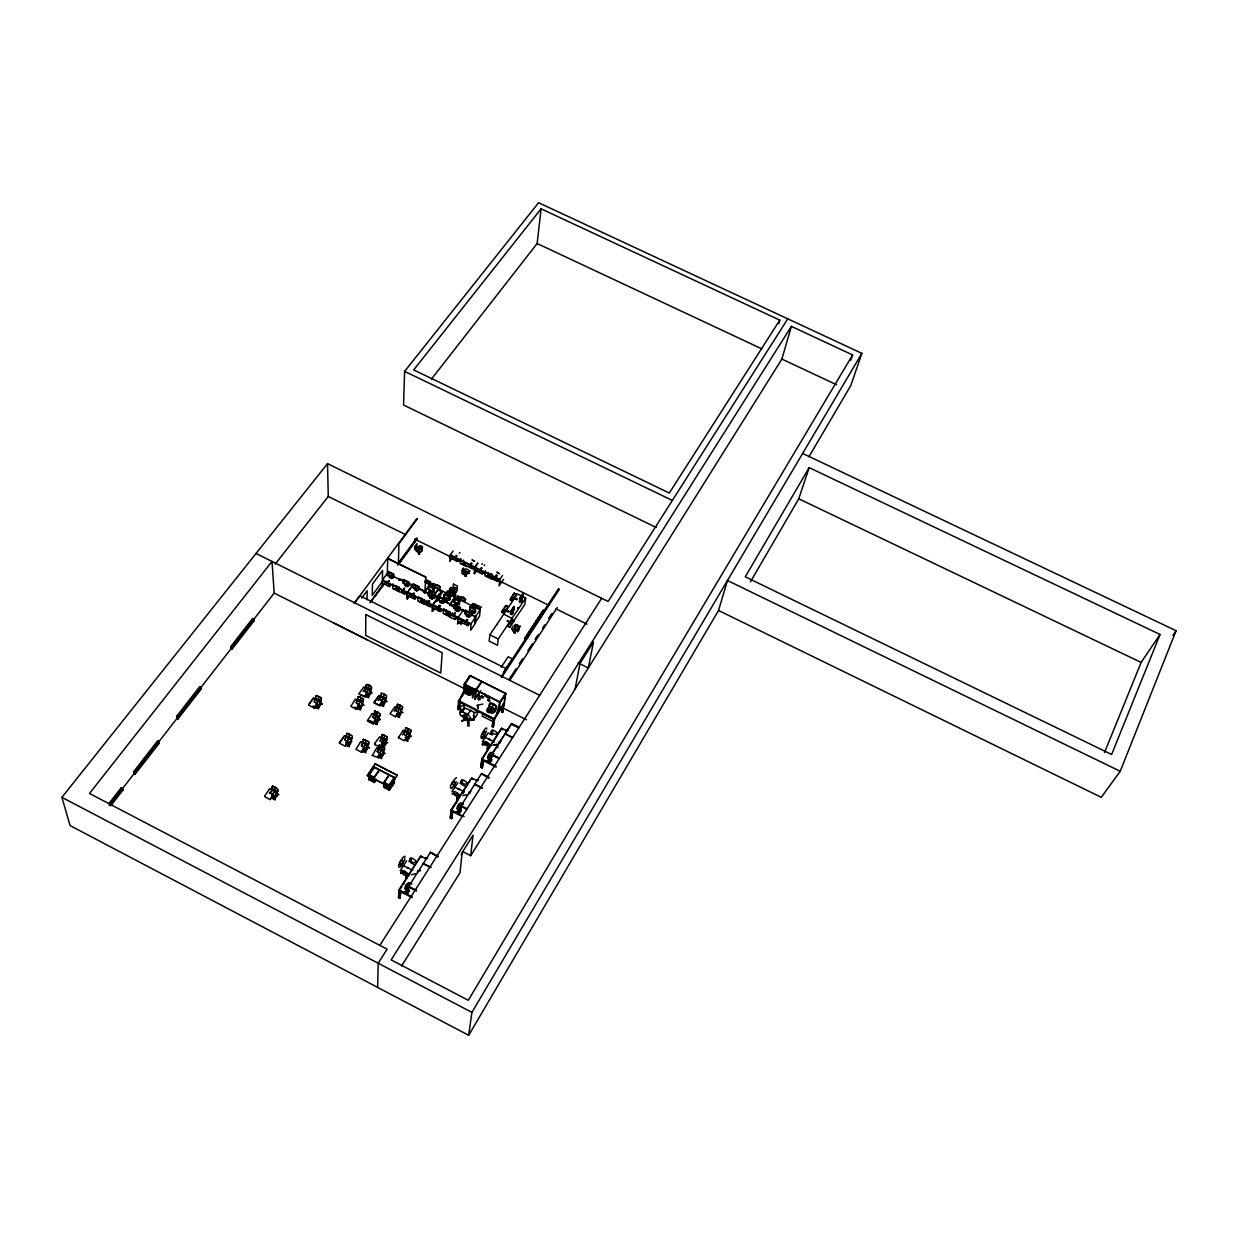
<?xml version="1.0" encoding="UTF-8"?>
<svg xmlns="http://www.w3.org/2000/svg" width="1238" height="1238" viewBox="0 0 1238 1238"><rect width="100%" height="100%" fill="white"/><g stroke="black" fill="none" stroke-linecap="round" stroke-linejoin="round"><path stroke-width="1.5" d="M359.639 709.498L363.105 704.623M360.258 701.791L357.473 705.629M360.707 710.086L355.043 707.161M364.158 705.165L361.419 703.695M429.199 583.717L430.437 581.922L429.199 583.717L425.918 582.092L429.199 583.593M365.458 744.456L363.585 747.148M365.906 752.859L361.604 750.615M367.052 599.656L367.113 590.743L361.697 598.093M367.547 639.969L334.074 623.163M366.881 749.826L363.554 748.077M397.352 775.158L389.568 786.95L367.346 775.576L375.222 763.861L397.352 775.39L375.222 763.861M368.32 689.581L366.479 692.181M368.754 697.783L364.529 695.648M432.449 585.419L433.687 583.732L440.248 587.044L439.01 588.777L432.449 585.419L433.687 583.732M368.924 776.288L368.878 779.692L374.371 782.509L376.352 779.584M369.172 779.847L369.218 776.025L374.139 778.547M365.164 695.06C368.707 699.099 368.692 696.236 371.106 692.413M372.174 692.955L369.357 691.531M439.01 588.777L440.248 587.044M374.155 777.263L374.077 782.354L376.073 779.429M374.371 782.509L374.449 777.418L379.447 770.082M376.692 716.229L374.835 718.876M376.801 723.425L379.509 719.03L376.058 723.951M377.435 722.512L374.139 720.779M380.561 719.618L377.853 718.133M406.497 873.285L405.755 877.99L406.404 874.198M381.335 750.274L379.462 752.998M381.784 758.693L378.905 757.176M383.316 698.247L381.49 700.863M383.424 705.366L382.666 706L383.424 705.366L380.143 703.71L383.424 705.412L386.101 701.064M383.765 706.511L380.933 705.026M405.755 877.819L407.256 874.987M455.522 594.565C455.027 598.913 444.721 593.729 448.945 591.3L455.522 594.611L454.207 596.886L455.569 594.905M384.059 704.499L380.778 702.797M377.636 987.382L378.194 963.226L387.123 949.175L89.492 793.481L272.02 561.448L274.186 593.095L109.47 805.412M387.185 575.887L387.788 558.276L425.826 577.14L424.804 592.631M383.378 754.7L384.167 753.044M387.865 575.206L388.206 571.445L393.483 574.061C396.64 584.243 379.617 568.846 393.375 577.481M388.484 575.066L388.546 572.436L392.616 574.463L392.539 577.094M388.531 580.545L389.305 580.87L386.411 583.438L387.185 583.825L389.305 580.87M388.964 774.942L383.981 782.292L383.857 787.353L389.351 790.169L394.458 782.571M388.871 585.775L389.227 585.203M384.136 787.507L384.275 782.431L389.243 775.081M389.382 577.279L391.703 578.44L389.382 577.279L390.047 576.15L392.369 577.527M385.235 753.648L382.356 752.147M385.297 744.889L381.985 743.156M383.254 747.381L386.736 742.305M387.154 701.652L384.353 700.306M391.75 575.794L391.502 577.403L390.512 575.562M479.183 692.305L478.657 699.857L478.781 691.779M391.502 577.403L391.548 576.072M387.788 742.862L384.941 741.407M392.895 583.825L392.771 588.53L395.696 589.984L395.789 586.858M393.127 577.821L393.483 574.061M393.591 588.762L394.891 589.396M507.735 625.917L509.917 626.954L507.735 625.917L511.356 620.393L513.538 621.553L511.356 620.517M389.351 790.169L389.506 785.109L394.643 777.495L374.124 767.018L368.939 774.601L374.449 777.418M389.568 786.95L367.346 775.344M396.516 585.62L396.361 590.309L399.286 591.764M396.764 586.379L399.193 587.57M396.949 590.155L398.28 588.313L406.327 592.368L404.919 594.317L396.872 590.247L398.234 588.329M808.971 456.683L850.8 385.56L861.865 353.356L538.592 202.707L404.609 371.369L403.542 405.027L656.264 527.481M458.942 596.283C455.011 599.362 463.77 593.807 465.519 599.61L464.219 601.823M399.348 590.201L399.441 587.075M394.643 777.495L394.288 782.834L389.057 790.03L389.212 784.969L394.179 777.603M403.217 583.284L403.588 579.539L408.88 582.169C411.279 589.381 400.307 583.918 403.588 579.539M403.836 583.16L403.928 580.545L408.014 582.556L407.906 585.172M399.24 709.297L397.429 711.927M403.789 588.127L404.563 588.468L401.685 591.037L402.458 591.424L404.563 588.468M398.605 716.972L401.994 712.098M404.176 593.281L404.563 592.785M399.688 717.529L396.856 716.09M407.704 585.388L407.054 586.518L404.718 585.141L405.383 584.228L407.704 585.605M399.951 715.549L396.671 713.846M405.383 584.228L404.718 585.357M407.054 585.203L405.816 584.97L405.863 583.64L406.9 584.15M406.064 583.361L405.816 584.97M406.76 595.199C407.132 589.861 419.961 596.933 414.823 599.207L406.76 595.138L408.153 593.203M407.054 586.518L404.718 585.141M407.178 583.222L412.146 585.682L407.302 592.398L407.039 598.883L410.892 593.513M412.393 585.791L407.55 592.507L407.302 598.975L411.155 593.621M403.046 712.686L400.276 711.355M408.478 585.914L408.88 582.169M454.238 786.981L464.095 791.716M399.951 898.355L400.849 890.617L399.951 898.355L398.512 897.612L398.853 890.029L420.781 856.046L425.733 858.599M400.276 865.006L400.431 861.679L402.18 860.286M398.512 897.612L399.255 893.279M412.347 596.329L414.451 593.342L413.662 592.956L411.573 595.88L412.347 596.267M412.997 587.679L413.399 583.934L418.692 586.564C421.028 593.776 410.072 588.313 413.399 583.934M413.616 587.539L413.74 584.94L417.81 586.951L417.686 589.567M407.673 732.958L405.847 735.635M414.359 597.861L414.498 598.387M408.122 741.299L405.275 739.798M415.148 588.824L417.485 589.768L416.819 590.897L414.482 589.737L415.148 588.607M401.375 887.754L401.654 887.677M480.855 607.146L479.648 608.848L473.04 605.583L474.262 603.881L480.855 607.208L479.57 609.436M408.385 739.194L405.089 737.508M416.897 588.267L416.633 589.876L415.659 588.019M418.088 551.436L418.011 552.349L417.454 551.204M409.654 737.322L407.008 740.788L410.443 735.743M416.633 589.876L416.695 588.545M416.819 590.897L417.485 589.768M418.986 552.117L415.999 550.585L419.187 551.854M272.128 788.652L272.561 786.053M272.36 786.238C270.039 792.119 283.208 792.614 276.074 787.848M405.058 856.913C404.826 853.292 395.03 867.498 399.982 867.405M403.774 884.04L404.083 883.886M418.274 590.294L418.692 586.564M417.98 597.877L417.825 600.972L420.765 602.442L422.56 599.919M411.496 736.285L407.225 734.119M420.982 547.15L421.013 546.314L417.407 552.055L421.57 546.67M418.661 601.204L419.961 601.637M420.765 602.442L420.92 599.331M421.678 598.109L421.431 602.767L424.371 604.221L427.064 600.445M421.926 598.867L424.355 600.074M422.266 602.999L423.473 600.832L431.536 604.902L430.159 606.852L422.096 602.767L423.411 600.972M475.671 616.926L470.997 623.766L470.657 630.235L475.315 623.426L475.671 616.926L469.326 613.785M408.695 886.393L408.37 892.289A2.182 0.82 31.9 0 1 406.079 892.118A2.569 0.959 31.9 0 0 403.959 892.134L403.696 892.552A2.569 0.959 31.9 0 1 405.816 892.521A2.182 0.82 31.9 0 0 408.107 892.706L408.447 886.594M424.448 602.674L424.619 599.579M425.717 581.535L424.944 581.148M410.335 883.932L408.865 883.096L405.445 888.404L409.314 890.478M428.394 595.788L428.843 592.058L434.136 594.689C436.41 601.869 425.454 596.422 428.843 592.058M428.673 589.551L429.122 585.822L434.414 588.452L433.95 592.166L428.673 589.551L433.95 592.166M429.029 595.648L429.184 593.064L433.269 595.091L433.114 597.675M429.601 591.625L431.938 592.785L429.601 591.625L430.267 590.495L432.604 591.656L431.938 592.785M429.88 597.846L430.545 596.716L429.88 597.846L432.217 599.006L432.867 598.093L430.53 596.933M430.282 591.594C429.509 587.756 432.186 594.225 430.468 591.315M429.834 606.14L430.143 605.599M430.979 597.459L431.056 596.143L432.031 597.969L430.979 597.459L431.257 595.849L432.108 596.654M431.319 592.104L431.397 590.789M479.106 696.746C480.623 695.771 478.116 695.493 479.168 697.04M432.279 583.346C422.143 585.899 444.751 581.968 438.933 589.257M432.325 584.088L432.31 584.027M432.217 599.006L429.896 597.629M433.981 596.515L437.308 598.171L432.526 604.933L432.124 611.355L434.027 608.647M437.819 598.186L433.037 604.949L432.635 611.371L434.538 608.678M433.687 598.403L434.136 594.689M434.739 586.27L435.513 586.657L433.455 589.551M438.252 597.196L434.275 595.215L438.004 589.52C450.059 592.135 428.023 604.005 441.966 591.485M437.091 601.389L437.308 598.171M434.275 595.215L438.004 589.52M412.115 897.689L398.822 890.787L420.781 856.046M437.076 608.338L437.85 608.725L439.923 605.784L437.85 608.787L437.076 608.338L439.134 605.397L439.923 605.784L439.134 605.397M438.453 600.09L438.67 596.747L443.993 599.378L443.746 602.72L438.453 600.09L438.917 596.391L444.241 599.022L443.746 602.72M439.103 599.966L439.273 597.381L443.359 599.409L443.173 601.993M484.584 737.074L494.241 741.98M439.939 602.163L442.276 603.324L439.939 602.163L440.589 601.235M439.97 610.257L440.032 610.241M441.038 601.776C440.759 597.675 441.904 605.212 442.368 600.693M382.944 580.854L391.038 584.769L389.63 586.704L381.598 582.649L382.96 580.73L372.313 595.323L372.452 584.135L382.557 570.424L382.294 586.549L386.194 581.226M442.074 602.287L442.167 600.972M444.086 597.66L444.566 593.946L449.874 596.577C452.071 603.742 441.115 598.294 444.566 593.946M443.544 608.771L443.219 613.383L446.16 614.853L447.939 612.315M443.73 609.019L446.253 610.272M444.055 613.615L445.355 614.265M445.68 599.687C444.937 595.88 447.583 602.318 445.881 599.409M446.175 592.894L447.537 590.913L455.569 594.952M449.533 557.533L450.833 555.599L458.803 559.576L457.472 561.448L449.533 557.471L450.864 555.599L457.302 558.942L456.095 560.644L457.317 558.802M446.717 600.213L447.011 598.619L445.773 598.372M453.062 551.018L450.276 554.918L449.796 561.479L452.566 557.58M446.16 614.853L446.5 610.241M445.665 598.604L444.999 599.734L447.367 600.678M447.181 610.566L446.841 615.178L449.781 616.648L452.443 612.841M447.367 610.814L449.889 612.067M448.945 591.362L447.723 593.095M447.63 615.317L449.007 613.305L457.101 617.329L455.739 619.34C444.875 617.267 445.835 609.142 455.569 616.741L454.346 618.52L455.599 616.601M449.502 589.69L451.22 587.214L449.502 589.644M449.224 596.608L449.038 599.192L444.953 597.165M449.967 588.808L449.905 589.628L450.307 588.313M437.943 856.959L430.453 852.332L438.221 856.325M449.363 600.275L449.874 596.577M465.349 717.994L470.811 720.346M449.781 616.648L450.137 612.036M454.238 558.261L456.249 555.382L457.023 555.816L455.011 558.648L454.238 558.261L455.011 558.586M470.486 676.01L464.714 684.599L463.987 691.841L461.17 696.824L463.616 691.408L464.312 684.134L470.084 675.546L505.8 693.435L502.643 712.438L501.7 711.958L502.69 704.314M452.443 616.044L453.232 616.431L452.443 616.044L454.501 613.042L455.29 613.429L454.501 613.042M457.101 560.071L457.147 560.752M454.006 602.163L454.269 598.821L459.84 601.095L454.516 598.465L454.006 602.163L459.546 604.438M453.913 608.229L454.423 604.546L459.747 607.177C461.882 614.327 450.942 608.879 454.423 604.546M454.563 608.106L454.764 605.537L458.865 607.579L458.648 610.148M454.934 604.237L455.584 603.107L457.936 604.268L455.569 603.324L454.934 604.237L457.271 605.397L457.936 604.268M454.888 601.683L455.104 599.099M455.971 592.631L456.033 591.81M459.344 553.169L459.948 552.504M457.72 794.796L457.023 799.315L457.611 795.725M457.039 799.144L458.834 795.013M321.261 700.77L321.4 697.907L315.876 695.617M456.404 592.197C441.517 583.423 456.435 595.927 456.373 591.331A3.172 2.615 5.1 0 0 452.458 588.004A3.172 2.615 5.1 0 0 451.081 592.337A3.172 2.615 5.1 0 0 456.373 591.284M456.172 597.892L457.518 595.896L465.565 599.888M455.383 610.288L457.735 611.464L455.383 610.288L456.048 609.158L458.37 610.535M455.909 602.612L455.599 604.206L455.909 602.612L456.946 603.123L456.652 604.717L456.946 603.123M457.085 590.077L455.708 592.692L457.085 590.031M455.708 618.211L455.739 618.102M456.497 609.901L456.605 608.601L457.534 610.427L456.497 609.901L456.791 608.307L457.843 608.833M460.582 558.663L460.211 563.383L463.105 564.822L464.823 562.377M460.799 559.7L460.768 558.926M457.271 605.397L454.95 604.02M458.029 596.747L457.735 596.948M461.031 563.615L462.3 564.234M458.756 602.132L460.799 599.161L460.01 598.774L457.983 601.745M458.973 603.711L459.19 601.126M461.867 570.347L463.554 567.948M457.565 623.782L458.091 617.406L462.981 610.628M358.2 696.592L360.614 697.273M457.735 623.797L458.261 617.437L470.997 623.766M459.313 604.794L459.84 601.095M462.207 570.517L461.96 573.504L465.89 575.453L466.138 572.683L462.192 570.733M459.221 610.876L459.747 607.177M463.105 564.822L463.492 560.102M462.888 569.356L462.733 570.145C464.606 573.937 471.074 570.904 468.846 573.163M462.826 570.176L463.151 568.83M458.942 622.745L460.257 623.395M464.033 561.99L463.755 565.132L466.649 566.571M464.59 565.364L465.968 563.058L473.922 567.035L472.591 568.923L464.637 564.93L465.968 563.058L472.421 566.4L471.229 568.103L472.421 566.4M460.025 621.724L461.356 619.712L460.025 621.724L468.134 625.763L469.481 623.782L458.648 618.505M461.201 619.433L458.725 618.66L461.155 619.882M465.859 565.983L464.606 565.132M461.062 623.983L461.449 619.402L458.493 617.917L458.106 622.513L461.062 623.983L463.693 620.145M465.519 599.61L464.296 601.359L457.72 597.969M464.962 613.924L465.488 610.241L470.827 612.887C472.916 620.021 461.975 614.574 465.488 610.241M469.357 565.72L470.131 566.106L469.357 565.72L471.353 562.826L472.111 563.259L470.131 566.106M465.612 613.8L465.844 611.232L469.945 613.274L469.713 615.843M469.728 570.966L468.382 573.534L469.728 570.919M459.298 700.368L460.304 700.878L458.849 709.714L457.843 709.204L458.602 700.662L464.25 692.243M466.416 615.982L467.082 614.837L466.416 615.982L468.769 617.143L469.403 616.23L467.066 615.054M457.843 709.204L458.942 704.221M452.133 783.05L453.82 781.735L452.133 783.05L452.675 784.196M466.865 619.495L467.654 619.882M458.849 709.714L460.304 700.878L458.524 701.513L494.117 719.417L504.485 703.494L503.526 703.014L501.7 711.958M468.769 615.828L467.531 615.596L467.654 614.296M471.848 568.01L472.142 567.484M453.201 781.426L453.742 782.571M467.716 624.246L467.809 625.051L468.072 624.261M468.568 616.106L468.691 614.806M452.721 812.391L451.669 818.658L450.261 817.947L451.003 809.946L471.663 777.928L476.491 780.373M468.769 617.143L466.447 615.766M460.118 712.515L461.31 709.25L461.17 712.144M469.481 610.288L470.022 606.605L475.346 609.251C477.945 619.248 461.31 603.912 475.036 612.578M450.261 817.947L451.328 811.679M470.27 616.57L470.827 612.887M477.636 563.135L474.897 567.05L474.278 573.565L477.017 569.65M451.669 818.658L452.334 811.463M471.492 605.49L472.839 603.494L480.901 607.487M477.822 563.321L475.083 567.252L474.464 573.751L477.203 569.836M471.059 612.33L471.384 610.736L472.111 612.856L471.059 612.33L472.111 612.856M464.776 690.108L466.277 687.879L464.606 690.139L465.163 693.419L465.38 690.417M464.498 692.971L468.335 694.781L469.728 692.413M472.312 612.562L472.235 611.541M472.73 613.537L473.396 612.392L472.73 613.537C468.893 612.825 470.842 609.885 473.365 612.609M470.254 688.932L466.54 686.626M474.262 603.927L473.04 605.692M465.488 717.251L465.906 715.874L464.095 714.96L463.941 718.752M463.662 716.338L464.095 714.96M469.094 689.705L467.221 694.456L466.509 694.1C468.413 691.052 463.724 690.881 467.19 688.467M474.788 612.934L475.346 609.251M467.438 691.81L465.473 690.696L467.005 688.405M467.531 694.27L469.929 695.261L471.879 692.212M465.906 715.874L465.271 720.145L467.453 717.096M480.189 609.808L475.531 616.601L474.912 622.962L479.555 616.184L480.189 609.808L455.228 597.412L450.508 604.159L467.19 612.454M468.335 694.781L467.747 691.98L469.248 689.736M470.069 675.793L505.769 693.682L500.106 702.364L464.296 684.382L470.084 675.546M468.506 694.549L468.8 692.553L469.434 695.013L471.508 692.027M481.04 567.762L481.814 568.087L479.06 570.61L479.833 570.997L481.814 568.087M468.939 694.766L469.651 692.723M481.814 564.342L482.418 563.677M470.254 687.028L466.85 685.775M481.567 572.9L482.232 572.467M468.614 694.472L469.914 695.137L469.682 693.559M462.022 804.236L460.582 803.431L457.364 808.429L461.14 810.441L458.818 809.172M482.309 573.813L483.64 571.863L475.64 567.933L474.34 569.882L482.309 573.813L474.34 569.82L475.624 568.072M470.363 694.611L471.941 692.367M346.733 733.345L346.532 736.161L351.902 738.699M471.353 691.996L471.895 693.605L471.028 691.841M484.12 565.472L484.723 564.807M471.786 693.574L472.08 690.835L469.434 695.013M460.412 806.743L458.555 805.721L461.697 807.594M467.128 808.847L461.016 805.721L460.381 811.927A2.12 0.898 32.1 0 1 458.106 811.865A2.491 1.052 32.1 0 0 455.986 811.989L455.739 812.376A2.491 1.052 32.1 0 1 457.859 812.252A2.12 0.882 32.1 0 0 460.134 812.314L460.784 805.876M485.404 571.012L484.925 575.685L487.834 577.125L489.521 574.664M485.59 572.033L485.59 571.26M351.994 738.637L352.35 736.208M480.855 690.742L474.804 699.13L475.748 690.139L481.474 681.519M487.834 577.125L488.314 572.451M475.16 699.315L476.104 690.309L481.845 681.689M488.824 574.324L488.499 577.45L491.393 578.873L493.095 576.413M357.751 699.114L358.107 696.654M489.598 577.218L490.821 575.422L498.806 579.353L490.805 575.407L489.598 577.218L497.506 581.256L498.806 579.353M490.635 578.084L489.35 577.45L497.506 581.256M360.645 700.739L360.877 697.721M491.656 574.246L489.165 573.798M491.393 578.873L491.904 574.2M487.865 745.338L487.277 749.269L488.082 744.053M462.238 816.523L450.926 810.751L471.663 777.928M481.18 697.009L481.319 695.756L483.068 696.638L482.928 697.892M496.206 575.19L496.964 575.624L496.206 575.19L494.225 578.038L494.999 578.425M511.309 624.586L524.804 604.423L525.67 598.031L517.391 593.946L489.846 634.831L489.134 641.129L497.506 645.292L498.249 639.025L512.037 618.458L503.773 614.11M496.748 580.39L497.428 579.833L497.181 580.607M505.769 693.682L499.672 702.147L496.748 714.697L499.208 709.297L500.137 702.116L505.8 693.435M363.276 739.334L363.059 742.135L368.429 744.672M440.186 609.081L438.948 610.798L440.186 609.081C421.152 602.055 447.336 607.61 440.341 611.68L432.263 607.595L433.594 605.661L432.263 607.657M371.338 689.705L371.044 686.657M371.709 687.245C371.369 695.539 360.304 680.25 369.914 685.79M431.412 379.168L537.137 243.53L541.083 208.82L779.785 320.131L778.764 323.783M502.489 575.484L499.781 579.43L499.038 585.884L503.541 579.322M483.563 732.323L483.671 731.472L484.182 732.633M487.818 700.352L487.973 699.099L489.722 699.981C490.325 702.534 486.797 700.553 488.267 699.501L489.629 701.126M461.155 854.901L463.105 851.806L470.672 855.69L473.071 835.186L462.161 852.502L459.979 872.775L401.499 966.073M483.377 761.571L482.186 767.978L480.808 767.281L481.768 759.033L501.669 728.223L506.853 730.838M368.537 744.626L368.754 741.81L363.384 739.272M368.909 742.196L368.32 744.827L363.477 742.475M480.808 767.281L482.216 759.018L483.594 759.73L482.186 767.978M482.124 761.215L482.387 758.94M488.809 778.068L481.52 773.611L489.087 777.449M486.813 728.857C487.138 724.354 477.713 738.513 482.155 738.606L484.909 734.784A12.597 5.726 32.7 0 0 485.188 732.385L484.104 731.101M489.242 707.238L494.767 709.931L489.242 707.208L487.23 710.241L492.739 713.026L494.767 709.931M374.557 711.092C372.87 718.845 386.271 715.27 376.46 711.726M502.288 610.984L504.485 611.943L508.091 606.589L505.909 605.583L502.288 610.984L504.485 611.943M502.442 611.51L503.077 611.897M490.759 710.535L489.737 712.252L493.219 704.747M380.824 695.57L381.428 692.909M470.703 710.179L467.097 715.224M504.005 613.475L501.607 612.299L505.909 605.583L508.416 606.93L506.033 605.815M505.367 609.746L508.988 611.479L504.949 610.38L508.555 612.16L508.988 611.479M379.741 716.369L380.02 714.063M494.86 718.272L493.173 727.016L492.229 726.536L493.157 718.938M492.229 726.536L493.668 719.68M493.173 727.016L494.21 718.582L504.593 702.642M378.797 747.597L379.184 745.168M489.412 758.306L511.604 723.549L519.047 727.279M507.193 620.857L510.814 622.652L507.193 620.811M490.944 755.969L489.134 754.979L492.198 756.805M510.582 599.471L511.124 599.61M516.432 594.24L512.841 599.656L510.675 598.588L514.265 593.25L516.416 594.364M499.378 758.244L491.857 754.453L491.053 760.844A2.074 0.928 32.2 0 1 488.778 760.844A2.445 1.099 32.2 0 0 486.658 761.014L486.41 761.401A2.445 1.099 32.2 0 1 488.53 761.215A2.074 0.928 32.2 0 0 490.805 761.215L491.641 754.576L511.604 723.549M386.364 698.371L386.612 695.539L384.848 694.611M491.703 759.467L487.989 757.594L491.084 752.781L492.492 753.571M510.505 614.125L510.923 610.814L513.816 606.496L513.832 610.04L510.505 614.125L512.377 610.999M510.892 613.212L511.217 610.659M512.377 601.064L509.994 599.888L514.265 593.25M510.938 614.342L511.356 611.03L514.25 606.713M513.306 597.985L513.739 597.304L517.329 599.146L513.306 597.985L516.896 599.765M468.057 724.215C464.683 704.933 470.007 737.121 468.382 718.35L468.103 719.123L473.845 720.129L471.074 719.185M509.731 627.279L514.157 620.656L511.774 619.418L507.332 626.026L509.746 627.217M512.934 611.68L512.764 612.98C510.505 615.023 514.822 608.152 510.861 614.017L511.99 614.574L513.29 612.454L512.161 611.897L513.29 612.454M511.99 614.574L510.876 613.8M512.192 613.831L512.578 611.51M513.12 609.885L513.445 607.332M511.232 624.788L512.114 618.257L525.67 598.031M513.816 606.496L513.832 610.04M386.999 739.705L386.72 736.687M495.417 709.761C500.26 705.505 487.416 698.897 489.227 706.558C508.091 712.314 478.487 717.22 489.227 706.558M512.114 629.368L515.163 630.885L512.13 629.322M513.089 620.455L513.631 620.609M516.741 594.642L514.25 593.296M513.522 631.055L513.012 629.956L513.476 631.132L516.958 625.252M502.643 712.438L503.634 704.793M504.408 700.646L505.336 693.481M496.036 767.142L481.675 759.853L501.669 728.223M519.449 601.622L519.898 598.294L522.761 594.039L522.746 597.583L519.449 601.622L522.312 597.366L522.761 594.039M519.883 601.838L520.177 598.155M520.78 601.173L521.523 599.037L521.337 600.337M520.919 602.101L522.204 599.997L521.09 599.44L522.188 600.213L520.919 602.101L519.79 601.544L521.523 599.037M396.748 706.619L397.831 704.066M522.034 597.428L522.39 594.859M402.721 706.991L402.087 709.637L396.841 706.48M406.172 727.898C418.227 731.441 403.975 736.625 405.6 727.851M787.786 318.831L608.137 601.482L327.528 463.646L61.9 797.349L70.086 825.576L468.676 1035.293L471.91 1012.375L861.865 353.356M524.68 641.238L525.16 637.818L543.296 610.272L544.519 610.876L526.351 638.978L525.113 638.375L543.296 610.272L525.175 637.88L526.429 638.499M410.118 734.861L406.807 732.416M403.727 734.242L405.089 731.318A1.996 1.718 0.8 0 0 403.279 730.405L398.419 737.508L403.898 740.649M398.512 737.059L398.806 737.956M395.293 710.488L396.655 707.61A1.981 1.687 0.8 0 0 394.86 706.712L390.001 713.8L395.448 716.802M398.899 712.686L395.448 716.694M398.806 713.32L398.512 712.237M380.236 741.253L381.273 737.894A2.012 1.718 -0.6 0 0 379.447 736.981L374.588 743.682M383.517 743.063L380.639 747.365L374.897 744.58M383.78 752.193L382.202 750.63M374.031 702.58L380.081 705.753L382.929 701.575L379.695 699.702M383.285 703.169L381.443 702.488L383.269 703.277L385.807 699.547M377.265 751.621L378.58 749.222M385.73 700.104L381.165 696.994M379.416 698.882L380.7 696.545A1.981 1.687 0.2 0 0 378.921 695.632L374.031 702.689M374.603 743.589L374.882 744.688M364.993 748.015L362.595 751.992M376.182 720.191L373.396 723.874L367.315 720.686L372.236 713.645A1.996 1.702 -0.4 0 1 374.046 714.558L372.653 717.344L375.888 719.309M367.98 745.802L365.829 749.361L363.523 748.851M372.746 716.926L376.259 719.758M361.434 745.152L364.993 748.123M370.719 691.438L365.628 688.282L363.152 691.516M362.657 743.481L362.765 742.831A2.012 1.733 -1.7 0 0 360.939 741.902L360.413 742.336M364.282 690.711L365.674 687.864A1.981 1.671 -0.3 0 0 363.895 686.966L359.066 693.45M362.672 703.664L359.407 701.25M358.974 693.884L365.009 697.04L367.872 692.893M367.779 693.528L364.653 691.021M349.812 738.823L351.453 739.813L349.286 743.373M359.794 705.165L356.265 709.173M346.114 737.492L346.207 736.842A2.027 1.733 -2.3 0 0 344.396 735.914L339.336 743.187L345.464 746.328L348.42 742.026L345.139 740.107M359.407 701.358L357.565 700.584L356.188 702.967L359.407 704.824M344.876 739.148L345.139 740.2M320.642 702.519L315.102 699.687M575.097 689.071L580.018 663.382L593.497 642.042L588.313 667.994L578.007 662.872M315.365 699.578L315.473 698.928A2.012 1.687 -2.8 0 0 313.678 698.015L308.587 705.118L314.638 708.213L317.501 704.546M273.985 796.622L277.327 792.784M271.695 790.509L271.803 789.844A2.089 1.795 -7.5 0 0 269.961 788.885L269.42 789.333M451.87 791.902L457.828 782.726M473.845 720.129L474.03 719.34L471.167 718.798M512.841 599.656L510.675 598.527M488.917 745.539L487.292 749.083M457.72 799.454L458.679 795.926M406.466 878.129L407.519 874.415M470.672 855.69L781.874 359.097L791.376 326.368L852.611 354.935L850.8 360.304M468.676 1035.293L718.52 610.489L727.464 580.498L1120.22 771.289L1176.1 630.715L802.642 453.448M271.555 798.154L272.437 797.411M317.578 708.446L321.184 703.478M348.296 746.282L349.07 745.678L345.758 743.992M364.792 752.333L368.32 747.226M750.429 581.875L798.758 498.806L809.157 467.639L1160.068 634.475L1111.647 754.484L745.276 576.815L809.157 467.639M1104.513 752.534L1141.142 662.423L1160.068 634.475M420.177 870.066L420.177 870.871M465.132 717.142L465.581 715.874A12.597 2.646 -62.7 0 0 465.828 713.444L465.24 713.722M404.64 858.445L404.826 859.961L400.524 866.151M277.111 795.802L277.869 794.146M370.363 694.023L371.121 692.429M349.054 745.756L351.84 741.268M491.486 734.273L492.879 731.581L491.656 730.962L490.263 733.67M408.911 861.586L410.227 858.986L411.496 859.652L410.18 862.236M460.087 783.406L461.434 780.745L462.672 781.379L461.31 784.041M852.611 354.935L468.304 1000.289L391.146 959.883L791.376 326.368M492.043 760.07C483.609 761.447 489.521 748.123 493.977 753.772M462.733 711.556L464.946 707.95L475.067 712.717M405.043 740.386L407.658 737.043M379.834 945.368L601.653 598.31M779.785 320.131L669.309 493.034L413.693 369.914L541.083 208.82M407.132 886.779L408.138 885.216M458.973 806.913L459.917 805.427M430.453 852.332L406.931 889.178L410.335 883.901M460.629 805.799L459.685 807.269L458.71 806.774L459.654 805.304L466.912 809.002M458.803 809.25L481.52 773.611M451.684 809.776L457.658 800.522M462.997 793.651L464.049 792.026M489.552 756.124L490.449 754.7M511.959 675.097L516.169 668.628M519.341 663.769L522.513 658.91M527.79 650.801L529.895 647.567M535.172 639.473L537.277 636.224M542.554 628.13L544.674 624.896M509.762 680.436L557.224 607.549M496.314 714.496L501.266 706.898M491.424 711.076L490.913 711.881L489.289 711.061L489.815 710.256M504.795 670.609L558.508 588.7M501.576 677.526L559.468 589.18M509.158 679.136L511.186 676.056M530.375 646.948L532.355 643.745M535.528 639.071L538.545 634.305M527.496 635.017L541.625 613.909L527.682 635.109M501.266 676.644L506.45 668.752L359.809 595.726L354.223 603.308M474.804 699.13L479.555 691.996M512.857 630.823L516.354 624.942M471.013 694.936L471.817 693.574M474.68 689.597L472.761 692.46L472.545 698L473.102 692.63L475.965 688.328M466.711 691.253L468.212 688.962M468.366 689.086L466.757 691.593L469.125 692.816L471.245 689.535M470.223 689.303L466.277 687.198M468.552 692.506L469.976 690.123M468.707 692.599L470.61 689.752M471.601 690.711L470.069 693.853M469.914 695.137L471.833 692.259M503.417 672.466L512.47 658.91L508.168 656.759L501.127 667.282M466.308 685.202L464.389 688.065L475.392 693.574M466.293 685.388L464.374 688.251L475.361 693.76M466.447 686.579L470.363 688.932M458.524 701.513L464.668 692.46M523.194 594.255L519.898 598.294M519.836 600.709L521.306 598.527M511.851 613.646L512.764 612.98M521.306 600.043L521.863 599.207M389.088 786.347L385.885 784.552M389.057 787.616L384.198 784.985M405.816 737.306L407.673 738.096L410.118 734.753M402.505 734.97L404.965 731.643L406.807 732.525M374.108 777.325L379.153 769.928M374.062 779.894L369.203 777.294M378.549 757.857L380.824 754.422M367.346 775.576L375.222 764.094M383.78 752.1L381.289 755.49L379.416 754.7M369.172 774.818L374.247 767.421M383.378 754.654C379.71 759.389 382.805 757.873 378.101 755.784M466.881 619.433L464.838 622.389L465.612 622.838L467.654 619.82M494.999 578.471L496.964 575.562M377.358 751.095L378.673 748.665A2.012 1.733 -1 0 0 376.847 747.737L372.267 755.505M383.424 743.62L379.989 747.179M386.349 741.33L383.873 744.688L382.016 744.007L383.331 744.533M385.947 743.899L383.269 747.303M1172.897 635.373L1176.1 630.715M382.062 742.119L383.919 739.426L382.062 742.212M394.102 711.262L396.114 708.26M361.434 745.245L362.657 743.388M453.232 616.431L455.29 613.429M457.735 611.464L458.385 610.319M360.413 742.243L355.925 749.207L361.419 752.255M374.309 722.203L376.259 719.355M382.836 702.116L380.081 705.645L374.418 703.029M442.291 603.107L442.941 602.179L442.276 603.324M447.97 596.747L450.013 593.791L450.787 594.225L448.744 597.134M346.098 742.413L348.946 738.374L346.098 742.521M374.124 702.147L378.905 695.741M454.779 587.601L453.758 589.056L454.795 589.567L455.816 588.112M464.358 574.68L465.364 573.24M447.336 600.894L448.001 599.765L445.649 598.821M378.178 700.089L380.19 697.211M378.163 700.197L380.608 697.087M351.375 740.293L348.837 743.651L346.98 742.97M339.429 742.645L344.396 736.022A2.027 1.733 -2.3 0 1 346.207 736.95M344.876 739.256L346.114 737.399M359.685 705.691L356.9 709.25M370.719 691.346L368.243 694.595L366.417 693.914L368.259 694.487M360.614 706.573L362.672 703.571M355.275 699.516L350.834 706.279L356.265 709.266M356.281 702.457L357.596 700.104A1.996 1.687 -0.9 0 0 355.801 699.191L355.275 699.625M432.681 589.164L434.739 586.208M273.846 795.802L270.147 799.531M277.235 793.264L274.542 796.684M277.095 795.833L274.093 799.469L274.991 798.727L271.602 796.978L274.991 798.773M271.695 790.417L269.296 793.527L272.546 790.184M425.826 577.14L387.587 558.57M414.498 598.496L414.699 597.799M264.684 795.91L269.404 789.225M315.117 706.186L318.414 707.857L320.394 705.103M316.34 703.261L318.243 700.631M318.537 705.428L320.735 701.946L317.377 700.089M308.68 704.468L313.152 698.34M315.365 699.47L314.019 701.807L317.238 703.664M1120.22 771.289L1101.278 797.318L718.52 610.489M416.649 538.081L398.435 562.919L398.884 543.776L417.423 518.676M370.41 602.117L384.074 583.469M397.754 564.822L417.113 538.406M370.1 602.674L383.873 584.119M398.419 564.28L417.33 538.468M391.703 578.44L392.369 577.31M387.324 573.349L382.418 580.018L407.302 592.398M408.401 728.934L408.06 731.906M354.362 603.154L416.974 518.474M384.275 583.377L375.3 595.834M398.002 564.822L417.454 538.545M384.291 738.467L384.585 735.511M399.936 705.242L399.626 708.229M401.87 872.465L402.025 871.629L403.139 873.115M366.077 740.432L365.829 743.388M454.671 794.285L453.727 792.66L453.433 793.666M485.079 744.146L485.435 743.048L484.213 742.429L483.872 743.527M383.703 697.18L383.981 694.162M110.693 805.876L123.104 789.859L122.268 788.142L121.293 787.631L108.836 803.679M134.957 774.369L159.331 743.125L158.557 741.376L157.597 740.881L133.565 771.831L134.957 774.369L133.565 771.831M177.993 718.845L201.361 688.885L200.664 687.09L199.72 686.61L176.694 716.26L177.993 718.845L176.694 716.26M231.924 649.269L254.084 620.842L253.465 619.015L252.552 618.551L230.763 646.623L231.924 649.269L230.763 646.623M368.939 685.496L368.692 688.529M109.811 804.189L122.268 788.142M134.524 772.342L158.557 741.376M177.653 716.756L200.664 687.09M231.692 647.087L253.465 619.015M109.3 805.071L122.361 788.792M231.862 647.072L253.511 619.665M275.13 564.188L328.271 496.453L327.528 463.646M318.615 699.563L318.754 696.53M456.218 781.658L451.653 788.683C447.46 787.879 455.12 778.021 456.574 777.65M485.667 732.772L486.457 731.008M363.399 701.791L361.403 701.312M277.977 791.453L272.422 788.885M352.103 738.498L346.965 736.502M397.058 704.314L400.911 705.536M363.167 739.473L368.336 741.469M402.396 709.297L400.493 708.662M381.675 734.552L385.575 735.805M379.076 745.307L384.26 747.319L384.414 750.46L382.48 749.81M386.782 739.891L387.246 736.889L383.703 735.062M384.198 750.661L384.678 747.659M254.084 620.842L252.738 620.749M201.361 688.885L200.014 688.73L199.72 686.61M159.331 743.125L157.969 742.955L157.597 740.881M378.163 756.898L378.936 756.217M406.575 860.89L400.261 870.639L408.896 875.514M123.104 789.859L121.757 789.643L121.293 787.631M345.773 745.09L346.578 744.409M319.466 702.844L322.22 704.066L319.466 702.844M357.163 708.244L357.921 707.687L357.148 708.322M408.107 737.709L407.132 737.925M405.058 740.278L403.898 740.541M378.549 757.749L372.267 755.412M383.873 744.595L386.426 740.866L383.037 738.978M378.147 749.238L382.202 750.723M380.747 738.591L383.037 739.086M362.595 751.899L361.419 752.147M362.27 743.496L363.26 743.28M345.758 737.523L346.748 737.306M396.098 708.353L398.373 708.863M373.536 715.285L379.184 717.545L376.089 721.15M360.629 706.465L359.639 706.681M380.19 697.304L381.165 697.102M452.489 594.735L453.418 594.844M357.132 700.863L358.107 700.553M365.519 696.607L359.36 694.317M316.247 705.026L318.537 705.32M315.164 707.78L314.003 708.028M461.913 721.166L467.299 718.52L461.913 721.166L464.188 718.984M486.673 743.388L482.34 744.1L485.234 743.187M411.403 874.771L415.256 873.827M462.888 795.601L466.602 794.734M496.887 744.425L493.266 745.245L496.887 744.425L497.939 747.644M477.295 705.273L478.317 708.384L477.295 705.273L482.758 704.082M403.805 872.388L400.741 872.867L403.851 872.79M486.813 743.806L482.433 744.703L486.813 744.348M453.742 785.062L454.485 784.753A12.829 5.509 32.5 0 0 454.702 782.416L453.588 781.147M473.643 718.427L474.618 715.951L473.318 719.417L472.452 719.278M452.04 793.991L458.091 794.115M467.066 719.061L468.304 718.953L468.738 724.153M467.407 725.901L469.465 725.747M402.195 863.567L402.938 863.304A13.216 5.107 32.3 0 0 403.046 861.091L401.855 859.822M373.396 723.781L367.686 721.12M318.089 705.598L316.247 704.917M365.628 688.374L367.454 689.148M371.23 689.783L369.558 688.962M386.256 698.433L382.728 696.886M362.749 701.9L363.508 699.083L360.119 697.133M375.207 710.999L374.309 713.924M374.665 711.03L378.317 712.469M321.168 700.832L317.64 699.269M379.633 716.431L374.835 714.125M405.708 727.789L411.062 730.312L410.088 733.221M382.449 734.32L381.521 737.229L386.875 739.751M346.826 733.283L348.76 733.84M379.292 745.121L384.151 747.458M272.437 786.207L274.418 786.78M501.235 741.036L498.976 741.841L500.338 743.017M470.935 791.469L468.629 792.305L470.007 793.512M419.543 870.747L417.546 870.763L417.531 872.558M367.825 688.096C363.059 685.744 368.197 682.401 371.152 686.517M398.76 707.796L396.98 706.867M359.778 700.29L357.999 699.362M317.996 695.957C313.926 693.512 315.891 701.126 319.481 699.996M379.462 748.17L380.84 748.773M272.886 786.316L276.198 787.693M398.373 708.755C403.836 708.384 400.895 716.322 397.383 713.568L398.682 714.28M400.106 709.73L401.406 710.333M358.339 706.062L359.639 706.774M377.559 716.57L379.184 717.653M537.137 243.53L761.834 348.884M781.874 359.097L836.594 384.755M492.353 734.985L488.066 732.973L482.325 741.81L490.604 746.375M408.54 733.407L410.18 734.397M374.789 720.531L376.089 721.243M384.786 739.968L386.426 740.974M462.192 784.784L466.571 786.842M346.98 742.862L348.296 743.481M411.062 863.041L414.065 864.464M798.758 498.806L1141.142 662.423M275.672 791.747L277.343 792.877M277.018 792.49L273.892 790.834M272.639 795.972L273.985 796.715M404.609 371.369L672.358 500.446M489.196 573.519L491.594 574.695M450.276 554.918L474.897 567.05M475.083 567.252L499.781 579.43M328.271 496.453L405.894 534.77M414.513 539.025L450.74 556.899M457.642 560.303L461.093 562.006M469.713 566.261L474.897 568.815M480.065 571.368L485.25 573.921M488.701 575.624L549.068 605.428M555.97 608.833L587.029 624.153M463.074 569.666L469.264 572.714M416.076 547.459L417.856 548.341L417.268 549.146L415.473 548.264M519.821 601.328L520.95 601.885M425.532 579.492L430.437 581.984M425.686 579.879L430.484 582.324L429.122 584.243L425.918 582.587M424.789 582.092L429.741 584.553L424.959 591.253L419.991 588.777M518.985 629.91L517.144 629.012L516.586 629.863L518.413 630.761M437.958 590.015L441.935 591.981M429.694 586.456L433.78 588.483M428.859 586.178L434.151 588.808M444.318 594.302L449.626 596.933M470.595 607.239L474.696 609.282M469.79 606.96L475.113 609.607M444.318 597.304L449.611 599.935M455.801 603.912L456.837 604.438M434.306 594.72L438.283 596.701M387.943 571.801L393.22 574.417M413.136 584.29L418.429 586.92M454.176 604.887L459.499 607.533M403.34 579.895L408.617 582.525M428.58 592.414L433.888 595.045M465.256 610.597L470.579 613.243M400.106 578.904L403.418 580.545M410.041 583.841L413.353 585.481M428.503 593.203L425.176 591.563L429.957 584.862L454.841 597.211L450.121 603.943L443.467 600.647M433.486 595.695L438.484 598.171M470.533 614.11L475.531 616.601M444.473 601.498L454.47 606.465M459.468 608.941L466.153 612.206M392.276 575.825L403.867 581.566M417.376 588.267L428.998 594.039M450.74 605.475L453.681 606.945M438.701 599.749L443.993 602.38M413.244 587.323L418.521 589.953M454.16 607.873L459.468 610.52M403.464 582.943L408.741 585.559M428.642 595.432L433.934 598.062M465.194 613.568L470.517 616.215M443.777 609.514L446.222 610.721M447.413 611.309L449.843 612.516M418.305 597.072L420.734 598.279M393.158 584.862L395.572 586.069M418.289 597.35L420.719 598.558M407.55 592.507L432.526 604.933M433.037 604.949L458.091 617.406M489.846 634.831L498.249 639.025M256.034 553.448L539.675 695.292M464.312 684.134L500.137 702.116M470.982 689.442L474.231 691.16M274.186 593.095L464.204 688.514M500.477 706.728L526.382 719.742M464.606 690.139L465.426 690.556M489.428 710.844L491.053 711.664M511.573 723.781L519.016 727.526M511.34 724.153L518.768 727.898M458.602 700.662L494.21 718.582M501.56 729.058L502.922 729.739M458.602 708.059L459.608 708.569M492.972 725.375L493.916 725.855M505.228 733.654L512.702 737.415M505.027 733.948L512.501 737.724M463.739 715.471L465.565 716.384M464.002 715.827L465.828 716.74M384.956 694.472C378.998 690.525 380.639 698.526 385.807 698.34M399.069 704.793L402.613 707.13M382.449 697.814L384.182 698.681M491.641 754.576L499.162 758.383M491.61 754.824L499.131 758.631M367.485 692.553L364.282 690.603M382.542 701.25L379.339 699.3M365.814 694.147L369.079 695.802L365.814 694.193M398.512 712.345L395.293 710.38M396.036 714.759L399.332 716.477M360.01 697.273L363.554 699.609M481.768 759.033L496.252 766.384M361.496 701.172L357.859 698.975M481.35 766.446L482.712 767.142M408.927 732.339L405.275 730.141M357.101 707.269L360.382 708.987M374.789 719.866L378.085 721.537L374.789 719.912M404.099 734.552L407.364 736.564M481.489 773.843L489.056 777.681M471.57 778.733L472.962 779.445M474.912 784.087L482.495 787.956M474.696 784.412L482.294 788.281M315.783 705.211L319.064 706.883M315.117 706.14L318.398 707.796M313.028 706.016L318.692 708.91M383.13 742.723L379.88 740.726M348.652 733.995L350.509 734.738M363.26 743.187L367.98 745.895M364.576 744.007L366.324 744.905M377.636 751.946L380.917 753.973M380.53 753.524L377.265 751.528M361.713 746.096L364.606 747.566M378.751 754.84L382.078 756.542L378.751 754.886M346.408 743.048L349.735 744.796M463.538 804.452C459.19 798.959 452.752 811.958 461.372 810.967M346.516 745.369L349.395 746.885M460.768 806.108L466.881 809.234M373.953 767.266L394.473 777.743M451.483 809.884L452.891 810.596M451.003 809.946L464.142 816.662M383.981 782.292L389.506 785.109M450.818 817.08L452.226 817.792M384.167 786.254L389.088 788.761M430.437 852.549L438.206 856.557M420.719 856.82L422.158 857.547M423.442 863.428L431.242 867.451M423.226 863.768L429.462 866.987M276.059 793.202L278.968 794.719M270.859 797.69L275.238 799.949M264.947 796.854L270.163 799.64M411.898 884.149C407.55 878.469 400.122 891.948 409.546 891.05M416.541 890.462L406.729 885.526L416.293 890.664M408.432 886.81L416.278 890.88M398.853 890.029L412.331 897.024M399.1 896.683L400.539 897.426M61.9 797.349L471.91 1012.375M379.138 749.005L380.453 749.733M346.748 737.214L351.453 739.922M272.546 790.092L273.892 790.927M456.079 794.239L460.288 796.591M319.621 696.979L321.447 698.433M386.426 739.643L381.49 736.703M383.857 750.398L379.045 747.829M350.4 734.877L351.778 735.48M484.244 736.115L483.362 735.372M483.222 737.678L482.232 736.61M401.36 866.058L400.416 865.3M463.817 717.498L460.536 715.162M412.888 870.391L402.783 865.424M273.969 795.322L270.255 792.8M466.788 718.195L467.314 719.185M134.88 772.636L158.634 742.026M177.978 717.065L200.726 687.74M482.34 743.899L482.433 744.703M400.756 873.069L400.679 872.403M463.631 573.318A3.141 2.569 5.7 0 1 464.714 569.109A3.141 2.569 5.7 0 1 468.97 571.863A3.141 2.569 5.7 0 1 464.281 573.751M403.279 730.513A1.996 1.718 0.8 0 1 405.089 731.426M372.236 713.738A1.996 1.702 -0.5 0 1 374.046 714.651M508.122 730.203A2.414 1.114 32.3 0 0 506.265 730.544L506.033 730.9A2.43 1.114 32.3 0 1 508.153 730.683M427.698 858.46A2.538 1.006 31.9 0 0 425.578 858.522L425.315 858.924A2.538 1.006 31.9 0 1 426.63 858.553M361.032 708.028L357.751 706.418L361.032 708.028M365.814 614.543L365.674 635.404L440.728 673.07L442.183 652.766L365.814 614.543M366.231 750.708L362.904 749.067L366.231 750.708M369.388 747.783L366.525 746.375L369.388 747.783M377.141 724.493L370.023 720.934L377.141 724.493M388.237 585.822L389.521 583.996L388.237 585.822M384.662 745.771L381.335 744.131L384.662 745.771M403.526 593.42L404.811 591.594L403.526 593.42M414.715 546.67L414.591 549.486L416.866 546.376L416.989 543.559L414.715 546.67M413.415 598.325L414.699 596.484L413.415 598.325M419.465 545.71L422.638 546.964L419.465 545.772M275.192 787.383L275.037 790.463L275.192 787.383M426.893 603.51L427.683 603.943L429.756 600.972L428.982 600.569L426.893 603.556M428.766 605.97L430.035 604.113L428.766 605.97M453.448 584.073L453.232 586.827L457.193 588.793L457.41 586.038L453.448 584.073M472.22 559.947L474.51 561.309L472.22 559.947M466.741 624.881L467.979 623.008L466.741 624.881M459.669 712.407L460.366 715.131L469.372 719.665L470.517 717.885C468.738 714.558 463.074 710.968 459.669 712.407M475.346 606.372L473.318 609.359L474.092 609.746L476.119 606.759L475.346 606.372M480.948 572.946L482.155 571.151L480.948 572.946M349.518 734.444L349.209 737.554L349.518 734.444M485.776 575.685L487.029 576.537L485.776 575.685M477.791 712.423C473.705 725.159 470.579 710.163 477.791 712.423M485.389 694.379L485.219 696.05L489.087 698L489.304 696.282L489.118 697.953L485.219 696.05L485.404 694.363M481.613 696.158C480.158 697.242 483.671 699.068 482.882 696.793L481.613 696.158M464.482 705.722C460.35 718.411 457.286 703.478 464.482 705.722M496.129 580.436L497.32 578.641L496.129 580.436M497.057 572.296L499.347 573.658L497.057 572.296M482.526 713.862L482.263 716.198L492.461 721.336L492.755 718.999L482.526 713.862M513.956 632.664L515.116 632.928L513.956 632.664M514.528 628.393L515.689 628.656L514.528 628.393M482.65 733.035L483.16 734.196L482.65 733.035M488.004 709.065L493.513 711.912L488.004 709.065M377.342 712.159L376.956 715.301L377.342 712.159M382 746.266L381.613 749.361L382 746.266M518.443 607.858L517.654 607.843L518.443 607.858M488.809 739.055L489.877 739.597L488.809 739.055M515.256 624.463L518.474 625.747L515.256 624.463M465.287 571.476L466.432 571.739L465.287 571.476M464.915 575.871L466.061 576.15L464.915 575.871M497.289 624.695L497.397 624.54M518.01 629.229L517.654 631.906L520.192 625.948L518.01 629.229M452.675 590.572L453.82 590.851L452.675 590.572M459.669 789.163L458.462 789.442L459.669 789.163M467.515 713.815L468.583 714.357L467.515 713.815M462.888 609.56L463.662 609.746L462.919 609.483M419.651 554.098L418.475 554.082L419.651 554.098M418.707 549.486L419.852 549.765L418.707 549.486M407.178 867.575L408.292 868.148L407.178 867.575M449.642 605.026L450.415 605.212L449.642 605.026M424.959 592.708L424.17 592.6L424.959 592.708M399.054 580.142L399.828 580.328L399.085 580.065M490.356 703.246L489.521 706.217L495.339 709.08L496.144 706.155L490.356 703.246M315.148 707.099L315.922 706.619L315.148 707.099M497.8 733.484C490.65 737.461 488.097 723.951 497.8 733.484M490.387 744.966C483.191 748.975 480.654 735.357 490.387 744.966M467.685 783.329C460.397 787.492 457.828 773.502 467.685 783.329M459.994 795.26C452.675 799.454 450.106 785.356 459.994 795.26M416.649 861.679C409.113 866.12 406.528 851.373 416.649 861.679M408.478 874.322C400.926 878.825 398.327 863.954 408.478 874.322M478.239 698.015L478.27 699.609L480.143 699.64L480.112 698.031L478.239 698.015M408.865 885.588L407.859 887.151L406.853 886.64L407.859 885.077L408.865 885.588M476.336 780.296L476.088 780.683A2.476 1.083 32.1 0 1 478.224 780.528L478.456 780.141A2.461 1.083 32.1 0 0 476.336 780.296M490.186 754.576L489.289 755.985L490.248 756.48L491.146 755.056L490.186 754.576M552.055 613.553L548.898 618.412L552.133 613.522M374.093 781.085L369.141 778.656L374.093 781.085M274.774 791.283L271.741 795.523L274.774 791.283M416.974 551.328A3.141 2.538 4 0 0 422.235 550.322A3.141 2.538 4 0 0 418.398 547.103A3.141 2.538 4 0 0 416.989 551.22A3.141 2.538 4 0 0 422.251 550.214A3.141 2.538 4 0 0 418.398 546.995A3.141 2.538 4 0 0 416.974 551.328M513.012 630.312A3.188 2.646 7.6 0 0 518.273 629.214A3.188 2.646 7.6 0 0 514.296 625.871A3.188 2.646 7.6 0 0 513.012 630.312"/></g></svg>
